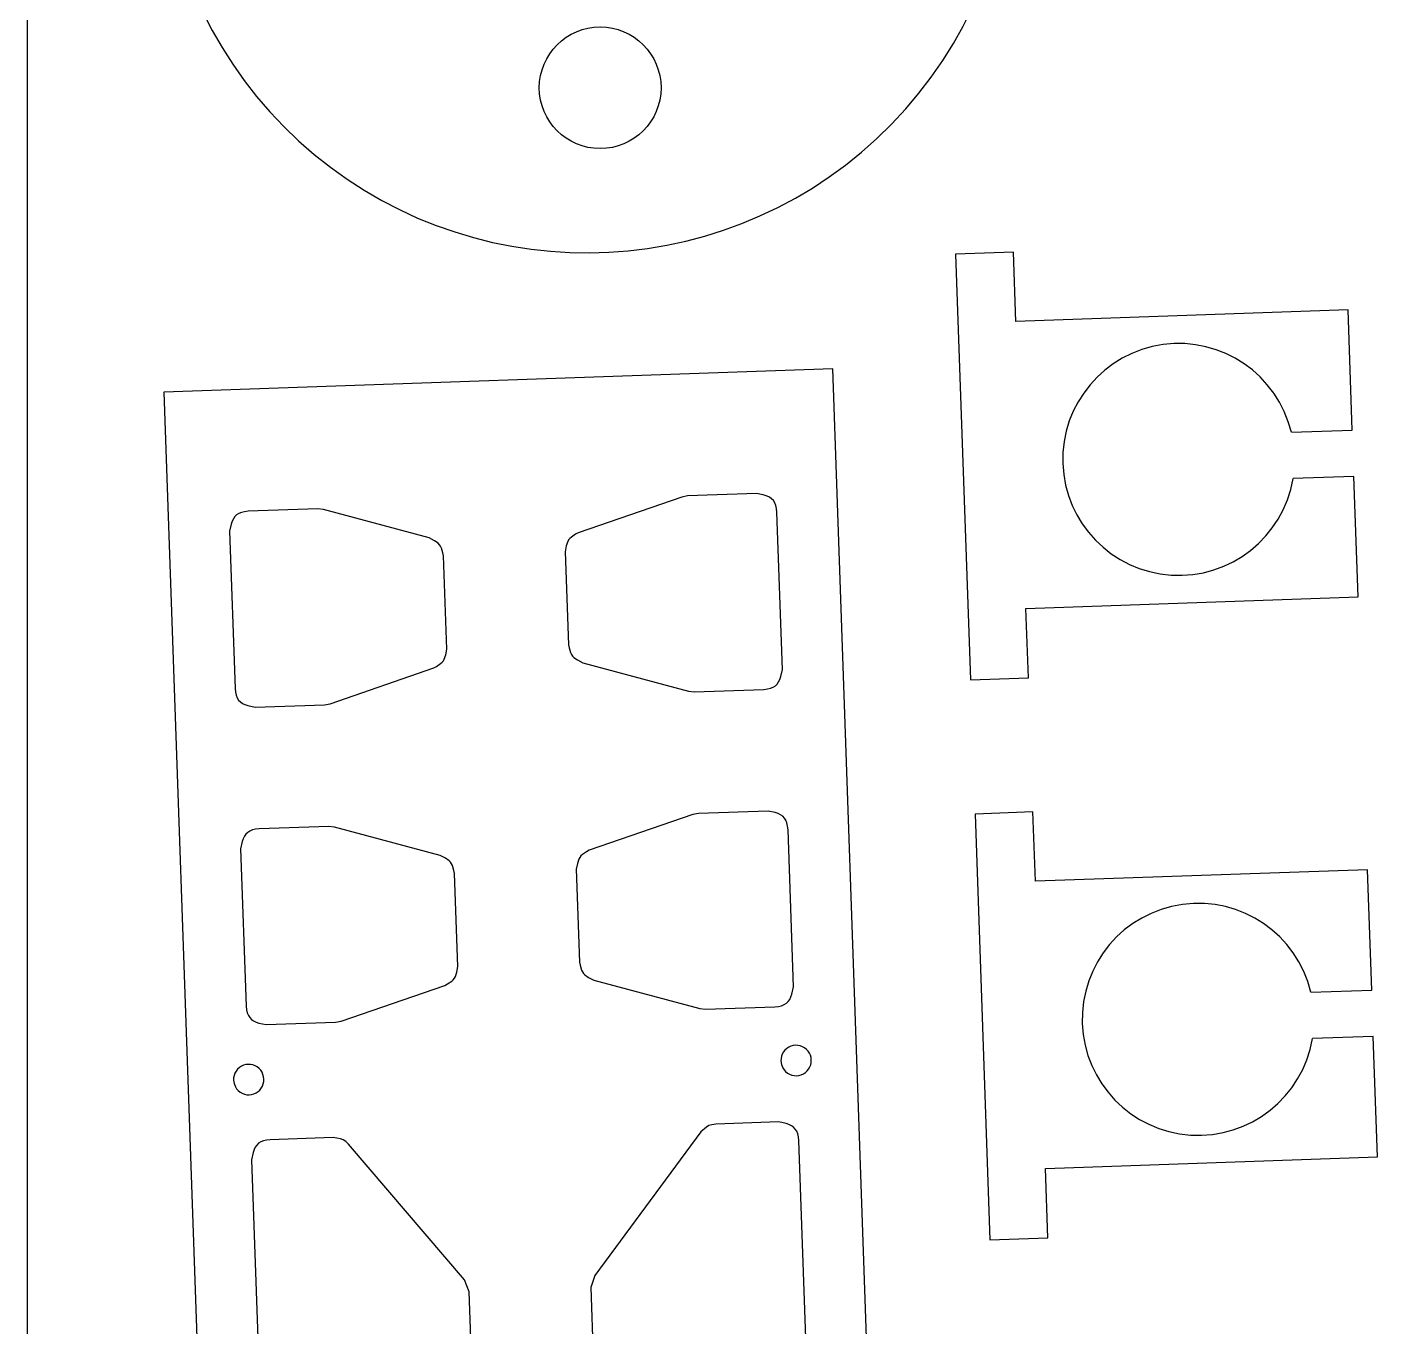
# Model space of a CAD drawing. Extents: x 0 to 508, y 0 to 508.
# Drawn here: x 0 to 111.2, y 147.2 to 254 of the extents above; entities that cross this region are included whole.
import ezdxf

# ---------------------------------------------------------------- set-up
doc = ezdxf.new("R2010")
doc.units = 0
doc.layers.add('default', color=7, linetype='CONTINUOUS')
doc.layers.add('offset', color=7, linetype='CONTINUOUS')

# ---------------------------------------------------------------- blocks, each defined once
blk = doc.blocks.new('Q2566')
at = {"layer": 'MATERIAL', "color": 5, "linetype": 'CONTINUOUS'}
blk.add_line((0, 508), (0, 0), dxfattribs=at)
blk = doc.blocks.new('p1')
at = {"layer": 'HOLE', "color": 18, "linetype": 'CONTINUOUS'}
for p, q in [((-22.349261, 168.982243), (-22.5, 168.397818)), ((-22.259163, 169.218526), (-22.349261, 168.982243)), ((-22.152945, 169.419764), (-22.259163, 169.218526)), ((-22.025882, 169.587636), (-22.152945, 169.419764)), ((-21.873249, 169.723822), (-22.025882, 169.587636)), ((-21.69032, 169.830004), (-21.873249, 169.723822)), ((-21.472369, 169.90786), (-21.69032, 169.830004)), ((-21.21467, 169.959071), (-21.472369, 169.90786)), ((-20.9125, 169.985318), (-21.21467, 169.959071)), ((-15.198884, 169.985318), (-20.9125, 169.985318)), ((-14.734113, 169.915758), (-15.198884, 169.985318)), ((-6.122729, 167.279081), (-14.734113, 169.915758)), ((14.734113, 169.915758), (6.122729, 167.279081)), ((15.198884, 169.985318), (14.734113, 169.915758)), ((20.9125, 169.985318), (15.198884, 169.985318)), ((21.496925, 169.834579), (20.9125, 169.985318)), ((21.733209, 169.74448), (21.496925, 169.834579)), ((21.934446, 169.638263), (21.733209, 169.74448)), ((22.102318, 169.5112), (21.934446, 169.638263)), ((22.238505, 169.358567), (22.102318, 169.5112)), ((22.344686, 169.175637), (22.238505, 169.358567)), ((22.422542, 168.957686), (22.344686, 169.175637)), ((22.473754, 168.699988), (22.422542, 168.957686)), ((-22.5, 168.397818), (-22.5, 155.472818)), ((22.5, 168.397818), (22.473754, 168.699988)), ((22.5, 155.472818), (22.5, 168.397818)), ((-5.702188, 167.036866), (-6.122729, 167.279081)), ((-5.411595, 166.815324), (-5.702188, 167.036866)), ((-5.305044, 166.696257), (-5.411595, 166.815324)), ((5.420027, 166.834889), (5.317894, 166.713629)), ((5.546608, 166.946366), (5.420027, 166.834889)), ((5.89299, 167.162763), (5.546608, 166.946366)), ((6.122729, 167.279081), (5.89299, 167.162763)), ((-5.218999, 166.563097), (-5.305044, 166.696257)), ((-5.149466, 166.409425), (-5.218999, 166.563097)), ((-5.04396, 166.014867), (-5.149466, 166.409425)), ((-5, 165.76114), (-5.04396, 166.014867)), ((-5, 158.109495), (-5, 165.76114)), ((5.108481, 166.234167), (5, 165.76114)), ((5, 165.76114), (5, 158.109495)), ((5.235238, 166.576888), (5.108481, 166.234167)), ((5.317894, 166.713629), (5.235238, 166.576888)), ((-5.108481, 157.636468), (-5, 158.109495)), ((5, 158.109495), (5.04396, 157.855768)), ((5.04396, 157.855768), (5.149466, 157.46121)), ((-5.89299, 156.707872), (-5.546608, 156.924269)), ((-5.546608, 156.924269), (-5.420027, 157.035746)), ((-5.420027, 157.035746), (-5.317894, 157.157006)), ((-5.317894, 157.157006), (-5.235238, 157.293747)), ((-5.235238, 157.293747), (-5.108481, 157.636468)), ((5.149466, 157.46121), (5.218999, 157.307538)), ((5.218999, 157.307538), (5.305044, 157.174379)), ((5.305044, 157.174379), (5.411595, 157.055311)), ((5.411595, 157.055311), (5.702188, 156.83377)), ((5.702188, 156.83377), (6.122729, 156.591555)), ((-14.734113, 153.954877), (-6.122729, 156.591555)), ((-6.122729, 156.591555), (-5.89299, 156.707872)), ((6.122729, 156.591555), (14.734113, 153.954877)), ((-22.5, 155.472818), (-22.473754, 155.170647)), ((-22.473754, 155.170647), (-22.422542, 154.912949)), ((-22.422542, 154.912949), (-22.344686, 154.694998)), ((-22.344686, 154.694998), (-22.238505, 154.512069)), ((-22.238505, 154.512069), (-22.102318, 154.359435)), ((22.152945, 154.450871), (22.259163, 154.652109)), ((22.259163, 154.652109), (22.349261, 154.888392)), ((22.349261, 154.888392), (22.5, 155.472818)), ((-22.102318, 154.359435), (-21.934446, 154.232372)), ((-21.934446, 154.232372), (-21.733209, 154.126155)), ((-21.733209, 154.126155), (-21.496925, 154.036057)), ((-21.496925, 154.036057), (-20.9125, 153.885318)), ((-20.9125, 153.885318), (-15.198884, 153.885318)), ((-15.198884, 153.885318), (-14.734113, 153.954877)), ((14.734113, 153.954877), (15.198884, 153.885318)), ((15.198884, 153.885318), (20.9125, 153.885318)), ((20.9125, 153.885318), (21.21467, 153.911564)), ((21.21467, 153.911564), (21.472369, 153.962775)), ((21.472369, 153.962775), (21.69032, 154.040631)), ((21.69032, 154.040631), (21.873249, 154.146813)), ((21.873249, 154.146813), (22.025882, 154.282999)), ((22.025882, 154.282999), (22.152945, 154.450871)), ((-22.025882, 143.487636), (-22.152945, 143.319764)), ((-21.873249, 143.623822), (-22.025882, 143.487636)), ((-21.69032, 143.730004), (-21.873249, 143.623822)), ((-21.472369, 143.80786), (-21.69032, 143.730004)), ((-21.21467, 143.859071), (-21.472369, 143.80786)), ((-20.9125, 143.885318), (-21.21467, 143.859071)), ((-15.198884, 143.885318), (-20.9125, 143.885318)), ((-14.734113, 143.815758), (-15.198884, 143.885318)), ((-6.122729, 141.179081), (-14.734113, 143.815758)), ((14.734113, 143.815758), (6.122729, 141.179081)), ((15.198884, 143.885318), (14.734113, 143.815758)), ((20.9125, 143.885318), (15.198884, 143.885318)), ((21.496925, 143.734579), (20.9125, 143.885318)), ((21.733209, 143.64448), (21.496925, 143.734579)), ((21.934446, 143.538263), (21.733209, 143.64448)), ((22.102318, 143.4112), (21.934446, 143.538263)), ((22.238505, 143.258567), (22.102318, 143.4112)), ((-22.349261, 142.882243), (-22.5, 142.297818)), ((-22.5, 142.297818), (-22.5, 129.372818)), ((-22.259163, 143.118526), (-22.349261, 142.882243)), ((-22.152945, 143.319764), (-22.259163, 143.118526)), ((22.344686, 143.075637), (22.238505, 143.258567)), ((22.422542, 142.857686), (22.344686, 143.075637)), ((22.473754, 142.599988), (22.422542, 142.857686)), ((22.5, 142.297818), (22.473754, 142.599988)), ((22.5, 129.372818), (22.5, 142.297818)), ((-5.702188, 140.936866), (-6.122729, 141.179081)), ((6.122729, 141.179081), (5.89299, 141.062763)), ((-5.411595, 140.715324), (-5.702188, 140.936866)), ((-5.305044, 140.596257), (-5.411595, 140.715324)), ((-5.218999, 140.463097), (-5.305044, 140.596257)), ((-5.149466, 140.309425), (-5.218999, 140.463097)), ((-5.04396, 139.914867), (-5.149466, 140.309425)), ((5.108481, 140.134167), (5, 139.66114)), ((5.235238, 140.476888), (5.108481, 140.134167)), ((5.317894, 140.613629), (5.235238, 140.476888)), ((5.420027, 140.734889), (5.317894, 140.613629)), ((5.546608, 140.846366), (5.420027, 140.734889)), ((5.89299, 141.062763), (5.546608, 140.846366)), ((-5, 139.66114), (-5.04396, 139.914867)), ((-5, 132.009495), (-5, 139.66114)), ((5, 139.66114), (5, 132.009495)), ((-5.317894, 131.057006), (-5.235238, 131.193747)), ((-5.235238, 131.193747), (-5.108481, 131.536468)), ((-5.108481, 131.536468), (-5, 132.009495)), ((5, 132.009495), (5.04396, 131.755768)), ((5.04396, 131.755768), (5.149466, 131.36121)), ((5.149466, 131.36121), (5.218999, 131.207538)), ((5.218999, 131.207538), (5.305044, 131.074379)), ((-14.734113, 127.854877), (-6.122729, 130.491555)), ((-6.122729, 130.491555), (-5.89299, 130.607872)), ((-5.89299, 130.607872), (-5.546608, 130.824269)), ((-5.546608, 130.824269), (-5.420027, 130.935746)), ((-5.420027, 130.935746), (-5.317894, 131.057006)), ((5.305044, 131.074379), (5.411595, 130.955311)), ((5.411595, 130.955311), (5.702188, 130.73377)), ((5.702188, 130.73377), (6.122729, 130.491555)), ((6.122729, 130.491555), (14.734113, 127.854877)), ((-22.5, 129.372818), (-22.473754, 129.070647)), ((-22.473754, 129.070647), (-22.422542, 128.812949)), ((22.349261, 128.788392), (22.5, 129.372818)), ((-22.422542, 128.812949), (-22.344686, 128.594998)), ((-22.344686, 128.594998), (-22.238505, 128.412069)), ((-22.238505, 128.412069), (-22.102318, 128.259435)), ((-22.102318, 128.259435), (-21.934446, 128.132372)), ((-21.934446, 128.132372), (-21.733209, 128.026155)), ((-21.733209, 128.026155), (-21.496925, 127.936057)), ((-21.496925, 127.936057), (-20.9125, 127.785318)), ((-15.198884, 127.785318), (-14.734113, 127.854877)), ((14.734113, 127.854877), (15.198884, 127.785318)), ((21.21467, 127.811564), (21.472369, 127.862775)), ((21.472369, 127.862775), (21.69032, 127.940631)), ((21.69032, 127.940631), (21.873249, 128.046813)), ((21.873249, 128.046813), (22.025882, 128.182999)), ((22.025882, 128.182999), (22.152945, 128.350871)), ((22.152945, 128.350871), (22.259163, 128.552109)), ((22.259163, 128.552109), (22.349261, 128.788392)), ((-20.9125, 127.785318), (-15.198884, 127.785318)), ((15.198884, 127.785318), (20.9125, 127.785318)), ((20.9125, 127.785318), (21.21467, 127.811564)), ((-22.884386, 124.513369), (-23.066136, 124.438564)), ((-22.693409, 124.559518), (-22.884386, 124.513369)), ((-22.497923, 124.575282), (-22.693409, 124.559518)), ((-22.302628, 124.559208), (-22.497923, 124.575282)), ((-22.112089, 124.512212), (-22.302628, 124.559208)), ((-21.930802, 124.436411), (-22.112089, 124.512212)), ((22.115614, 124.513369), (21.933864, 124.438564)), ((22.306591, 124.559518), (22.115614, 124.513369)), ((22.502077, 124.575282), (22.306591, 124.559518)), ((22.697372, 124.559208), (22.502077, 124.575282)), ((22.887911, 124.512212), (22.697372, 124.559208)), ((23.069198, 124.436411), (22.887911, 124.512212)), ((-23.73323, 123.519976), (-23.75, 123.325318)), ((-23.686391, 123.710507), (-23.73323, 123.519976)), ((-23.611245, 123.892167), (-23.686391, 123.710507)), ((-23.509558, 124.060214), (-23.611245, 123.892167)), ((-23.383092, 124.209903), (-23.509558, 124.060214)), ((-23.233943, 124.336832), (-23.383092, 124.209903)), ((-23.066136, 124.438564), (-23.233943, 124.336832)), ((-21.763262, 124.333929), (-21.930802, 124.436411)), ((-21.613964, 124.206893), (-21.763262, 124.333929)), ((-21.487281, 124.057539), (-21.613964, 124.206893)), ((-21.385964, 123.889558), (-21.487281, 124.057539)), ((-21.311621, 123.707668), (-21.385964, 123.889558)), ((-21.265838, 123.516611), (-21.311621, 123.707668)), ((-21.250199, 123.321125), (-21.265838, 123.516611)), ((21.26677, 123.519976), (21.25, 123.325318)), ((21.313609, 123.710507), (21.26677, 123.519976)), ((21.388755, 123.892167), (21.313609, 123.710507)), ((21.490442, 124.060214), (21.388755, 123.892167)), ((21.616908, 124.209903), (21.490442, 124.060214)), ((21.766057, 124.336832), (21.616908, 124.209903)), ((21.933864, 124.438564), (21.766057, 124.336832)), ((23.236738, 124.333929), (23.069198, 124.436411)), ((23.386036, 124.206893), (23.236738, 124.333929)), ((23.512719, 124.057539), (23.386036, 124.206893)), ((23.614036, 123.889558), (23.512719, 124.057539)), ((23.688379, 123.707668), (23.614036, 123.889558)), ((23.734162, 123.516611), (23.688379, 123.707668)), ((23.749801, 123.321125), (23.734162, 123.516611)), ((-23.75, 123.325318), (-23.716727, 123.035747)), ((-23.716727, 123.035747), (-23.616741, 122.762251)), ((-23.616741, 122.762251), (-23.515444, 122.596106)), ((-23.515444, 122.596106), (-23.388429, 122.447816)), ((-23.388429, 122.447816), (-23.23926, 122.320514)), ((-23.23926, 122.320514), (-23.072198, 122.216929)), ((-21.937446, 122.210015), (-21.769374, 122.31119)), ((-21.769374, 122.31119), (-21.619995, 122.437996)), ((-21.619995, 122.437996), (-21.492659, 122.587259)), ((-21.492659, 122.587259), (-21.389706, 122.754606)), ((-21.389706, 122.754606), (-21.313449, 122.935634)), ((-21.313449, 122.935634), (-21.266201, 123.125943)), ((-21.266201, 123.125943), (-21.250199, 123.321125)), ((21.25, 123.325318), (21.283273, 123.035747)), ((21.283273, 123.035747), (21.383259, 122.762251)), ((21.383259, 122.762251), (21.484556, 122.596106)), ((21.484556, 122.596106), (21.611571, 122.447816)), ((21.611571, 122.447816), (21.76074, 122.320514)), ((21.76074, 122.320514), (21.927802, 122.216929)), ((23.062554, 122.210015), (23.230626, 122.31119)), ((23.230626, 122.31119), (23.380005, 122.437996)), ((23.380005, 122.437996), (23.507341, 122.587259)), ((23.507341, 122.587259), (23.610294, 122.754606)), ((23.610294, 122.754606), (23.686551, 122.935634)), ((23.686551, 122.935634), (23.733799, 123.125943)), ((23.733799, 123.125943), (23.749801, 123.321125)), ((-23.072198, 122.216929), (-22.891503, 122.139792)), ((-22.891503, 122.139792), (-22.701439, 122.09183)), ((-22.701439, 122.09183), (-22.5063, 122.075497)), ((-22.5063, 122.075497), (-22.310718, 122.090714)), ((-22.310718, 122.090714), (-22.119497, 122.136038)), ((-22.119497, 122.136038), (-21.937446, 122.210015)), ((21.927802, 122.216929), (22.108497, 122.139792)), ((22.108497, 122.139792), (22.298561, 122.09183)), ((22.298561, 122.09183), (22.4937, 122.075497)), ((22.4937, 122.075497), (22.689282, 122.090714)), ((22.689282, 122.090714), (22.880503, 122.136038)), ((22.880503, 122.136038), (23.062554, 122.210015)), ((-22.025882, 117.927636), (-22.152945, 117.759764)), ((-21.873249, 118.063822), (-22.025882, 117.927636)), ((-21.69032, 118.170004), (-21.873249, 118.063822)), ((-21.472369, 118.24786), (-21.69032, 118.170004)), ((-21.21467, 118.299071), (-21.472369, 118.24786)), ((-20.9125, 118.325318), (-21.21467, 118.299071)), ((-15.726134, 118.325318), (-20.9125, 118.325318)), ((-15.131421, 118.197238), (-15.726134, 118.325318)), ((-14.916497, 118.106652), (-15.131421, 118.197238)), ((-14.712026, 117.959645), (-14.916497, 118.106652)), ((-14.484631, 117.727175), (-14.712026, 117.959645)), ((14.955431, 118.112448), (14.484631, 117.727175)), ((15.160218, 118.224075), (14.955431, 118.112448)), ((15.402615, 118.292364), (15.160218, 118.224075)), ((15.726134, 118.325318), (15.402615, 118.292364)), ((20.9125, 118.325318), (15.726134, 118.325318)), ((21.496925, 118.174579), (20.9125, 118.325318)), ((21.733209, 118.08448), (21.496925, 118.174579)), ((21.934446, 117.978263), (21.733209, 118.08448)), ((22.102318, 117.8512), (21.934446, 117.978263)), ((22.238505, 117.698567), (22.102318, 117.8512)), ((-22.349261, 117.322243), (-22.5, 116.737818)), ((-22.5, 116.737818), (-22.5, 84.912818)), ((-22.259163, 117.558526), (-22.349261, 117.322243)), ((-22.152945, 117.759764), (-22.259163, 117.558526)), ((-5.345998, 106.259495), (-14.484631, 117.727175)), ((14.484631, 117.727175), (5.345998, 106.259495)), ((22.344686, 117.515637), (22.238505, 117.698567)), ((22.422542, 117.297686), (22.344686, 117.515637)), ((22.473754, 117.039988), (22.422542, 117.297686)), ((22.5, 116.737818), (22.473754, 117.039988)), ((22.5, 84.912818), (22.5, 116.737818)), ((-5, 105.270138), (-5.345998, 106.259495)), ((5.345998, 106.259495), (5, 105.270138)), ((-5, 96.370001), (-5, 105.270138)), ((5, 105.270138), (5, 96.370001))]:
    blk.add_line(p, q, dxfattribs=at)
at = {"layer": 'MATERIAL', "color": 5, "linetype": 'CONTINUOUS'}
for p, q in [((-27.5, 180), (-27.5, 21.650635)), ((27.5, 180), (-27.5, 180)), ((27.5, 21.650635), (27.5, 180))]:
    blk.add_line(p, q, dxfattribs=at)
at = {"layer": 'offset', "color": 1, "linetype": 'CONTINUOUS'}
for p, q in [((-27.5, 180), (-27.5, 21.650635)), ((27.5, 180), (-27.5, 180)), ((27.5, 21.650635), (27.5, 180))]:
    blk.add_line(p, q, dxfattribs=at)
blk = doc.blocks.new('p0')
at = {"layer": 'HOLE', "color": 18, "linetype": 'CONTINUOUS'}
blk.add_circle((0.00013, -21.46982), 4.99982, dxfattribs=at)
at = {"layer": 'MATERIAL', "color": 5, "linetype": 'CONTINUOUS'}
blk.add_arc((0, 0.000017), 34.999989, 141.786812, 398.213188, dxfattribs=at)
at = {"layer": 'offset', "color": 1, "linetype": 'CONTINUOUS'}
blk.add_arc((0, 0.000017), 34.999989, 141.786812, 398.213188, dxfattribs=at)
blk = doc.blocks.new('p2')
at = {"layer": 'MATERIAL', "color": 5, "linetype": 'CONTINUOUS'}
for p, q in [((-1.905, 14.332556), (-11.8, 14.332556)), ((-11.8, 14.332556), (-11.8, -12.967444)), ((-1.905, 9.332556), (-1.905, 14.332556)), ((1.905, 14.332556), (1.904993, 9.332523)), ((11.8, 14.332556), (1.905, 14.332556)), ((11.8, -12.967444), (11.8, 14.332556)), ((-11.8, -12.967444), (-17.5, -12.967444)), ((-17.5, -12.967444), (-17.5, -17.730444)), ((17.5, -12.967444), (11.8, -12.967444)), ((17.5, -17.730444), (17.5, -12.967444)), ((-17.5, -17.730444), (17.5, -17.730444))]:
    blk.add_line(p, q, dxfattribs=at)
blk.add_arc((-0.000083, 0.000074), 9.524911, -258.463442, 78.462461, dxfattribs=at)
at = {"layer": 'offset', "color": 1, "linetype": 'CONTINUOUS'}
for p, q in [((-1.905, 14.332556), (-11.8, 14.332556)), ((-11.8, 14.332556), (-11.8, -12.967444)), ((-1.905, 9.332556), (-1.905, 14.332556)), ((1.905, 14.332556), (1.904993, 9.332523)), ((11.8, 14.332556), (1.905, 14.332556)), ((11.8, -12.967444), (11.8, 14.332556)), ((-11.8, -12.967444), (-17.5, -12.967444)), ((-17.5, -12.967444), (-17.5, -17.730444)), ((17.5, -12.967444), (11.8, -12.967444)), ((17.5, -17.730444), (17.5, -12.967444)), ((-17.5, -17.730444), (17.5, -17.730444))]:
    blk.add_line(p, q, dxfattribs=at)
blk.add_arc((-0.000083, 0.000074), 9.524911, -258.463442, 78.462461, dxfattribs=at)

msp = doc.modelspace()

# ---------------------------------------------------------------- block references
at = {"layer": 'default'}
msp.add_blockref('Q2566', (0, 0), dxfattribs=at)
for name, p, rotation in [('p0', (45.963479, 270.452622), 3), ('p2', (94.61611, 218.477492), -88), ('p1', (44.99999, 45.064189), 2), ('p2', (96.21611, 172.477492), -88)]:
    msp.add_blockref(name, p, dxfattribs=dict(at, rotation=rotation))

doc.saveas('drawing.dxf')
